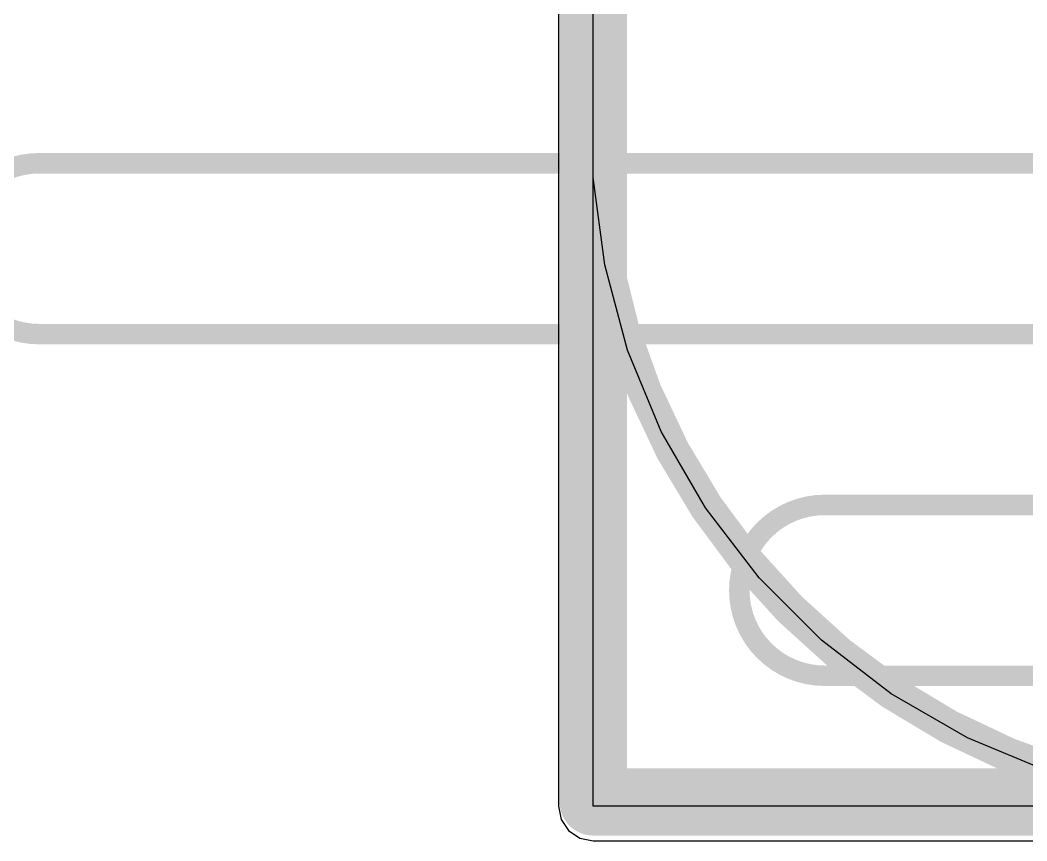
# Model space of a CAD drawing. Header units: inches. Extents: x -1 to 214, y -2 to 213.
# Drawn here: x 1.1373 to 1.432, y -1.0739 to -0.8337 of the extents above; entities that cross this region are included whole.
import ezdxf

# ---------------------------------------------------------------- set-up
doc = ezdxf.new("R2010")
doc.units = ezdxf.units.IN
doc.header["$MEASUREMENT"] = 0
for name, color, linetype in [('Board_outline', 216, 'Continuous'), ('Dimensions', 6, 'Continuous'), ('Multi-Layer', 9, 'Continuous'), ('Top Layer', 1, 'Continuous')]:
    doc.layers.add(name, color=color, linetype=linetype)

msp = doc.modelspace()

# ---------------------------------------------------------------- linework, layer by layer
at = {"layer": 'Board_outline'}
for points in [[(1.3050441, -0.8668898, 0.01, 0.01, 0), (1.3050441, -0.3547758, 0.01, 0.01, 0)], [(1.5018945, -1.0637402, 0.01, 0.01, -0.4142135623730951), (1.3050441, -0.8668898, 0.01, 0.01, 0)]]:
    msp.add_lwpolyline(points, format="xyseb", dxfattribs=at)
msp.add_lwpolyline([(1.3025441, -0.8668898, 0.005, 0.005, 1), (1.3075441, -0.8668898, 0.005, 0.005, 1)], format="xyseb", close=True, dxfattribs=at)
msp.add_lwpolyline([(1.3025441, -0.8668898, 0.005, 0.005, 1), (1.3075441, -0.8668898, 0.005, 0.005, 1)], format="xyseb", close=True, dxfattribs=at)
at = {"layer": 'Dimensions'}
for points in [[(1.3050441, -1.062547, 0.019685, 0.019685, 0), (1.3050441, -0.1590309, 0.019685, 0.019685, 0)], [(1.1178, -0.90061, 0.006, 0.006, -0.4142135623730951), (1.1428, -0.87561, 0.006, 0.006, 0)], [(1.1178, -0.90061, 0.006, 0.006, -0.4142135623730951), (1.1428, -0.87561, 0.006, 0.006, 0)], [(1.1428, -0.87561, 0.006, 0.006, 0), (2.1428, -0.87561, 0.006, 0.006, 0)], [(1.1428, -0.87561, 0.006, 0.006, 0), (2.1428, -0.87561, 0.006, 0.006, 0)], [(1.1428, -0.92561, 0.006, 0.006, -0.4142135623730951), (1.1178, -0.90061, 0.006, 0.006, 0)], [(1.1428, -0.92561, 0.006, 0.006, -0.4142135623730951), (1.1178, -0.90061, 0.006, 0.006, 0)], [(1.1428, -0.92561, 0.006, 0.006, 0), (2.1428, -0.92561, 0.006, 0.006, 0)], [(1.1428, -0.92561, 0.006, 0.006, 0), (2.1428, -0.92561, 0.006, 0.006, 0)], [(1.3478, -1.00061, 0.006, 0.006, -0.4142135623730951), (1.3728, -0.97561, 0.006, 0.006, 0)], [(1.3728, -0.97561, 0.006, 0.006, 0), (2.1428, -0.97561, 0.006, 0.006, 0)], [(1.3728, -1.02561, 0.006, 0.006, -0.4142135623730951), (1.3478, -1.00061, 0.006, 0.006, 0)], [(1.3728, -1.02561, 0.006, 0.006, 0), (2.1428, -1.02561, 0.006, 0.006, 0)], [(1.3050441, -1.062547, 0.019685, 0.019685, 0), (2.2105559, -1.062547, 0.019685, 0.019685, 0)]]:
    msp.add_lwpolyline(points, format="xyseb", dxfattribs=at)
for points in [[(1.1413, -0.87561, 0.003, 0.003, 1), (1.1443, -0.87561, 0.003, 0.003, 1)], [(1.1413, -0.87561, 0.003, 0.003, 1), (1.1443, -0.87561, 0.003, 0.003, 1)], [(1.1413, -0.87561, 0.003, 0.003, 1), (1.1443, -0.87561, 0.003, 0.003, 1)], [(1.1413, -0.87561, 0.003, 0.003, 1), (1.1443, -0.87561, 0.003, 0.003, 1)], [(1.1413, -0.92561, 0.003, 0.003, 1), (1.1443, -0.92561, 0.003, 0.003, 1)], [(1.1413, -0.92561, 0.003, 0.003, 1), (1.1443, -0.92561, 0.003, 0.003, 1)], [(1.1413, -0.92561, 0.003, 0.003, 1), (1.1443, -0.92561, 0.003, 0.003, 1)], [(1.1413, -0.92561, 0.003, 0.003, 1), (1.1443, -0.92561, 0.003, 0.003, 1)], [(1.3713, -0.97561, 0.003, 0.003, 1), (1.3743, -0.97561, 0.003, 0.003, 1)], [(1.3713, -0.97561, 0.003, 0.003, 1), (1.3743, -0.97561, 0.003, 0.003, 1)], [(1.3463, -1.00061, 0.003, 0.003, 1), (1.3493, -1.00061, 0.003, 0.003, 1)], [(1.3463, -1.00061, 0.003, 0.003, 1), (1.3493, -1.00061, 0.003, 0.003, 1)], [(1.3713, -1.02561, 0.003, 0.003, 1), (1.3743, -1.02561, 0.003, 0.003, 1)], [(1.3713, -1.02561, 0.003, 0.003, 1), (1.3743, -1.02561, 0.003, 0.003, 1)], [(1.3001229, -1.062547, 0.0098425, 0.0098425, 1), (1.3099653, -1.062547, 0.0098425, 0.0098425, 1)], [(1.3001229, -1.062547, 0.0098425, 0.0098425, 1), (1.3099653, -1.062547, 0.0098425, 0.0098425, 1)]]:
    msp.add_lwpolyline(points, format="xyseb", close=True, dxfattribs=at)
at = {"layer": 'Multi-Layer'}
for p, q in [((1.3050441, -0.8668898), (1.3050441, -0.3547758)), ((1.3050441, -0.8668898), (1.3050441, -0.8668898)), ((1.3050441, -0.8797921), (1.3050441, -0.8668898)), ((1.3084122, -0.9053759), (1.3050441, -0.8797921)), ((1.3150909, -0.9303011), (1.3084122, -0.9053759)), ((1.3249659, -0.9541414), (1.3150909, -0.9303011)), ((1.3378681, -0.9764887), (1.3249659, -0.9541414)), ((1.3535769, -0.9969608), (1.3378681, -0.9764887)), ((1.3718235, -1.0152074), (1.3535769, -0.9969608)), ((1.3922956, -1.0309162), (1.3718235, -1.0152074)), ((1.4146429, -1.0438184), (1.3922956, -1.0309162)), ((1.4384832, -1.0536934), (1.4146429, -1.0438184))]:
    msp.add_line(p, q, dxfattribs=at)
at = {"layer": 'Top Layer'}
for p, q in [((1.3050441, -1.0637402), (1.3050441, -0.1590309)), ((1.2948482, -0.3547758), (1.2948482, -0.8668898)), ((1.2948482, -0.8668898), (1.2948482, -0.8797921)), ((1.2948482, -0.8797921), (1.2948482, -1.0637402)), ((1.2948482, -1.0637402), (1.2956243, -1.067642)), ((2.2105559, -1.0637402), (1.3050441, -1.0637402)), ((1.2956243, -1.067642), (1.2978345, -1.0709498)), ((1.2978345, -1.0709498), (1.3011423, -1.07316)), ((1.3011423, -1.07316), (1.3050441, -1.0739361)), ((1.3050441, -1.0739361), (2.2105559, -1.0739361))]:
    msp.add_line(p, q, dxfattribs=at)

doc.saveas('drawing.dxf')
